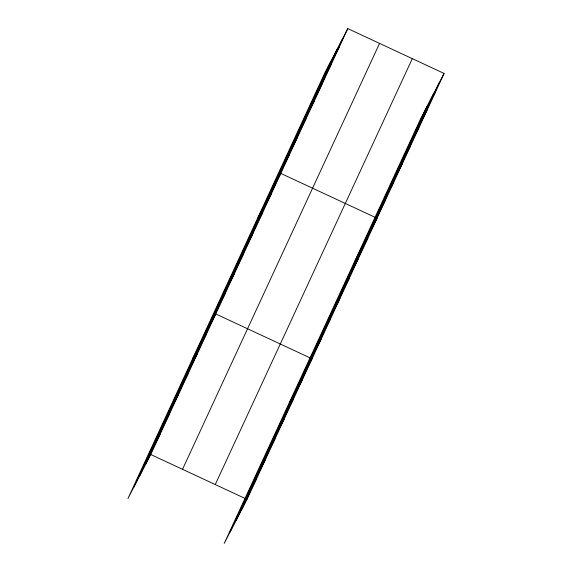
<?xml version="1.0" encoding="UTF-8"?>
<svg xmlns="http://www.w3.org/2000/svg" width="572" height="572" viewBox="0 0 572 572"><rect width="100%" height="100%" fill="white"/><g stroke="black" fill="none" stroke-linecap="round" stroke-linejoin="round"><path stroke-width="0.86" d="M133.812 487.201L330.852 61.283M139.875 475.489L336.922 49.578M145.767 464.128L342.807 38.217M347.79 28.6L324.96 72.644L127.921 498.562L150.751 454.511L347.79 28.6L444.079 73.438L247.04 499.356L224.21 543.4L421.249 117.489L444.079 73.438M182.525 469.312L379.565 43.401M215.265 484.555L412.305 58.644M230.094 532.039L427.141 106.127M236.165 520.334L433.204 94.416M242.056 508.973L439.096 83.054M334.434 56.321L339.418 46.704M326.061 74.417L331.045 64.8M317.689 92.521L322.672 82.904M309.309 110.625L314.3 101.008M300.936 128.721L305.92 119.105M292.564 146.825L297.547 137.208M284.191 164.922L289.175 155.312M257.965 217.46L280.802 173.409L377.084 218.254L354.254 262.298M266.523 203.103L271.507 193.486M257.236 223.187L262.219 213.57M247.948 243.264L252.931 233.648M238.66 263.342L243.643 253.725M229.372 283.419L234.356 273.802M220.077 303.496L225.068 293.886M192.943 358.008L215.773 313.964L312.062 358.801L289.232 402.845M201.501 343.658L206.485 334.041M192.213 363.735L197.197 354.118M182.926 383.812L187.909 374.195M173.638 403.896L178.621 394.28M164.343 423.974L169.326 414.357M155.055 444.051L160.038 434.434M430.723 101.158L435.707 91.541M422.351 119.262L427.334 109.645M413.971 137.359L418.954 127.742M405.598 155.462L410.582 145.846M397.225 173.559L402.209 163.95M388.853 191.663L393.836 182.046M380.473 209.767L385.464 200.15M362.812 247.948L367.796 238.331M353.525 268.025L358.508 258.408M344.237 288.102L349.22 278.485M334.942 308.179L339.932 298.563M325.654 328.264L330.637 318.647M316.366 348.341L321.35 338.724M297.79 388.495L302.774 378.878M288.502 408.572L293.486 398.963M279.207 428.657L284.191 419.04M269.92 448.734L274.903 439.117M260.632 468.811L265.615 459.194M251.344 488.888L256.327 479.272M150.751 454.511L247.04 499.356"/></g></svg>
